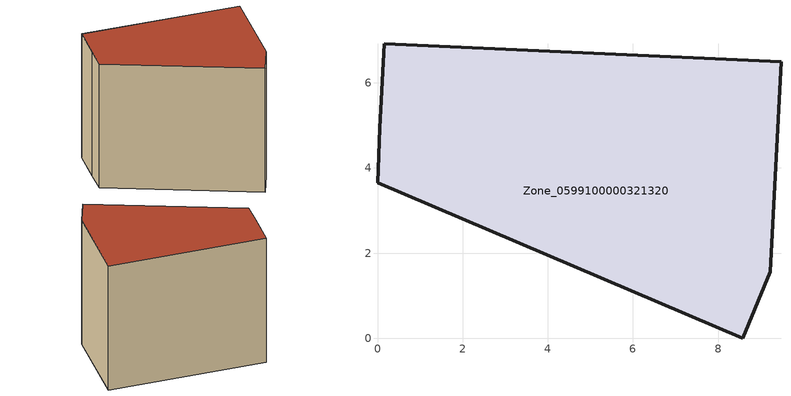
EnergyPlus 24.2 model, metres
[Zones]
Zone_0599100000321320
 floor ground (C_G): 0,3.66 0.05,4.93 0.16,6.92 9.48,6.5 9.23,1.56 8.58,0 z0
 wall outside (C_F): 0.05,4.93 0,3.66 8.58,0 9.23,1.56 9.48,6.5 0.16,6.92 0.05,4.93 z0:8.3
 roof outside (C_R): 9.23,1.56 9.48,6.5 0.16,6.92 0.05,4.93 0,3.66 8.58,0 z8.3
[BUILDING]
Pand.0599100000321320: North Axis=0; Terrain=City; Loads Convergence Tolerance Value=0.04; Temperature Convergence Tolerance Value=0.4; Solar Distribution=FullExterior; Maximum Number of Warmup Days=25; Minimum Number of Warmup Days=1
[Site:Location]
Rotterdam.The.Hague.AP_ZH_NLD Design_Conditions: Latitude=51.96; Longitude=4.45; Time Zone=1; Elevation=-4.5
[SITE:GROUNDTEMPERATURE:BUILDINGSURFACE]
18, 18, 18, 18, 18, 18, 18, 18, 18, 18, 18, 18
[MATERIAL] Thermal Absorptance=0.9; Solar Absorptance=0.7; Visible Absorptance=0.7
Name | Roughness | Thickness | Conductivity | Density | Specific Heat
G.TI.1975-1991 | MediumSmooth | 0.15 | 0.288461 | 540 | 1210
F.TI.1975-1991 | Rough | 0.3 | 0.230769 | 1920 | 840
R.TI.1975-1991 | MediumRough | 0.2 | 0.153846 | 1500 | 1000
[CONSTRUCTION]
C_G: G.TI.1975-1991
C_F: F.TI.1975-1991
C_R: R.TI.1975-1991
[ZONE]
Zone_0599100000321320: Type=1; Multiplier=1; Ceiling Height=Autocalculate; Volume=Autocalculate; Floor Area=autocalculate; Part of Total Floor Area=Yes
[ZONEINFILTRATION:DESIGNFLOWRATE]
Infil_Zone_0599100000321320: Zone or ZoneList or Space or SpaceList=Zone_0599100000321320; Schedule=AlwaysOn; Design Flow Rate Calculation Method=Flow/Area; Flow Rate per Floor Area=0.003; Constant Term Coefficient=1; Temperature Term Coefficient=0; Velocity Term Coefficient=0; Velocity Squared Term Coefficient=0
[HVACTEMPLATE:ZONE:IDEALLOADSAIRSYSTEM]
Zone_0599100000321320: Maximum Heating Supply Air Temperature=50; Minimum Cooling Supply Air Temperature=13; Maximum Heating Supply Air Humidity Ratio=0.0156; Minimum Cooling Supply Air Humidity Ratio=0.0077; Heating Limit=NoLimit; Cooling Limit=NoLimit; Dehumidification Control Type=ConstantSensibleHeatRatio; Cooling Sensible Heat Ratio=0.7; Dehumidification Setpoint=60; Humidification Control Type=None; Humidification Setpoint=30; Outdoor Air Method=None; Outdoor Air Flow Rate per Person=0.00944; Outdoor Air Flow Rate per Zone Floor Area=0; Outdoor Air Flow Rate per Zone=0; Demand Controlled Ventilation Type=None; Outdoor Air Economizer Type=NoEconomizer; Heat Recovery Type=None; Sensible Heat Recovery Effectiveness=0.7; Latent Heat Recovery Effectiveness=0.65
[ZONECONTROL:THERMOSTAT]
ThermostatControl_Zone_0599100000321320: Zone or ZoneList=Zone_0599100000321320; Control Type Schedule=DualSetpointControlType; Control 1=Thermostat_Zone_0599100000321320; Temperature Difference Between Cutout And Setpoint=0
[THERMOSTATSETPOINT:DUALSETPOINT]
Thermostat_Zone_0599100000321320: Heating Setpoint Temperature Schedule=HeatingSetpoint_Zone_0599100000321320; Cooling Setpoint Temperature Schedule=CoolingSetpoint_Zone_0599100000321320
[SCHEDULE:COMPACT]
HeatingSetpoint_Zone_0599100000321320: Through: 12/31, For: AllDays, Until: 24:00, 21
CoolingSetpoint_Zone_0599100000321320: Through: 12/31, For: AllDays, Until: 24:00, 24
DualSetpointControlType: Through: 12/31, For: AllDays, Until: 24:00, 4
AlwaysOn: Through: 12/31, For: AllDays, Until: 24:00, 1
